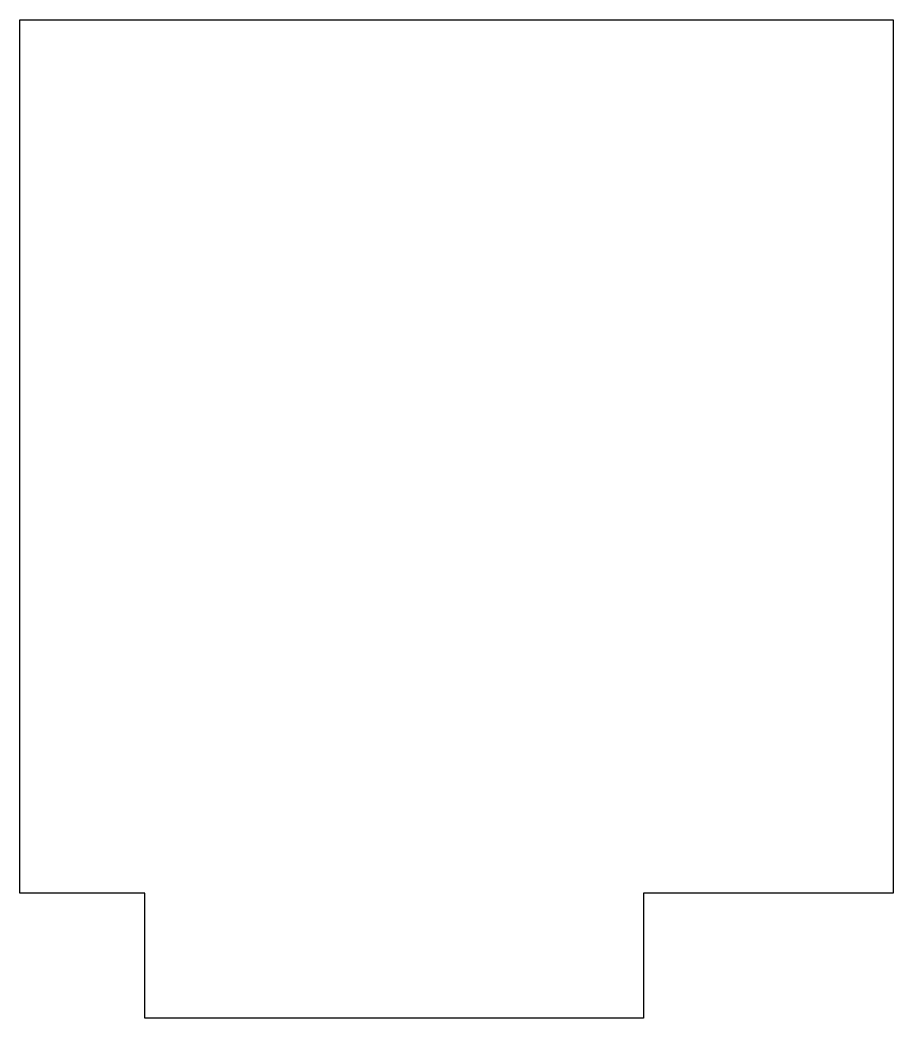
# Model space of a CAD drawing. Header units: inches. Extents: x -2.43 to -1.55, y 0 to 1.
import ezdxf

# ---------------------------------------------------------------- set-up
doc = ezdxf.new("R2010")
doc.units = ezdxf.units.IN
doc.layers.get('0').update_dxf_attribs({"linetype": 'CONTINUOUS'})

msp = doc.modelspace()

# ---------------------------------------------------------------- linework, layer by layer
msp.add_lwpolyline([(-1.553125, 1), (-1.553125, 0.125), (-1.803125, 0.125), (-1.803125, 0), (-2.303125, 0), (-2.303125, 0.125), (-2.428125, 0.125), (-2.428125, 1)], close=True)

doc.saveas('drawing.dxf')
